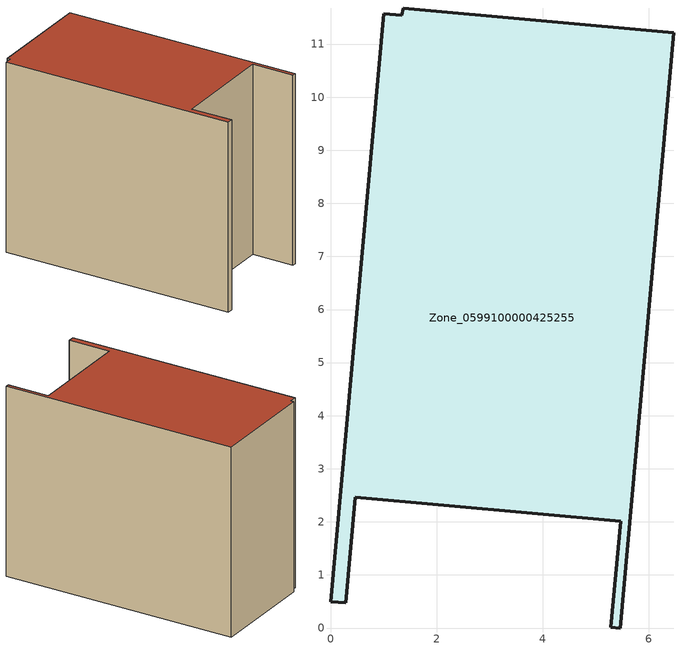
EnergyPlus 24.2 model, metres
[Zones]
Zone_0599100000425255
 floor ground (C_G): 1.37,11.68 6.47,11.22 5.46,0 5.28,0.02 5.46,2.01 0.47,2.46 0.28,0.47 0,0.5 1,11.57 1.34,11.54 z0
 wall outside (C_F): 0.28,0.47 0.47,2.46 5.46,2.01 5.28,0.02 5.46,0 6.47,11.22 1.37,11.68 1.34,11.54 1,11.57 0,0.5 0.28,0.47 z0:9.06
 roof outside (C_R): 1.34,11.54 1,11.57 0,0.5 0.28,0.47 0.47,2.46 5.46,2.01 5.28,0.02 5.46,0 6.47,11.22 1.37,11.68 z9.06
[BUILDING]
Pand.0599100000425255: North Axis=0; Terrain=City; Loads Convergence Tolerance Value=0.04; Temperature Convergence Tolerance Value=0.4; Solar Distribution=FullExterior; Maximum Number of Warmup Days=25; Minimum Number of Warmup Days=1
[Site:Location]
Rotterdam.The.Hague.AP_ZH_NLD Design_Conditions: Latitude=51.96; Longitude=4.45; Time Zone=1; Elevation=-4.5
[SITE:GROUNDTEMPERATURE:BUILDINGSURFACE]
18, 18, 18, 18, 18, 18, 18, 18, 18, 18, 18, 18
[MATERIAL] Thermal Absorptance=0.9; Solar Absorptance=0.7; Visible Absorptance=0.7
Name | Roughness | Thickness | Conductivity | Density | Specific Heat
G.TI.2006-2014 | MediumSmooth | 0.15 | 0.06 | 540 | 1210
F.TI.2006-2014 | Rough | 0.3 | 0.12 | 1920 | 840
R.TI.2006-2014 | MediumRough | 0.2 | 0.08 | 1500 | 1000
[CONSTRUCTION]
C_G: G.TI.2006-2014
C_F: F.TI.2006-2014
C_R: R.TI.2006-2014
[ZONE]
Zone_0599100000425255: Type=1; Multiplier=1; Ceiling Height=Autocalculate; Volume=Autocalculate; Floor Area=autocalculate; Part of Total Floor Area=Yes
[ZONEINFILTRATION:DESIGNFLOWRATE]
Infil_Zone_0599100000425255: Zone or ZoneList or Space or SpaceList=Zone_0599100000425255; Schedule=AlwaysOn; Design Flow Rate Calculation Method=Flow/Area; Flow Rate per Floor Area=0.0015; Constant Term Coefficient=1; Temperature Term Coefficient=0; Velocity Term Coefficient=0; Velocity Squared Term Coefficient=0
[HVACTEMPLATE:ZONE:IDEALLOADSAIRSYSTEM]
Zone_0599100000425255: Maximum Heating Supply Air Temperature=50; Minimum Cooling Supply Air Temperature=13; Maximum Heating Supply Air Humidity Ratio=0.0156; Minimum Cooling Supply Air Humidity Ratio=0.0077; Heating Limit=NoLimit; Cooling Limit=NoLimit; Dehumidification Control Type=ConstantSensibleHeatRatio; Cooling Sensible Heat Ratio=0.7; Dehumidification Setpoint=60; Humidification Control Type=None; Humidification Setpoint=30; Outdoor Air Method=None; Outdoor Air Flow Rate per Person=0.00944; Outdoor Air Flow Rate per Zone Floor Area=0; Outdoor Air Flow Rate per Zone=0; Demand Controlled Ventilation Type=None; Outdoor Air Economizer Type=NoEconomizer; Heat Recovery Type=None; Sensible Heat Recovery Effectiveness=0.7; Latent Heat Recovery Effectiveness=0.65
[ZONECONTROL:THERMOSTAT]
ThermostatControl_Zone_0599100000425255: Zone or ZoneList=Zone_0599100000425255; Control Type Schedule=DualSetpointControlType; Control 1=Thermostat_Zone_0599100000425255; Temperature Difference Between Cutout And Setpoint=0
[THERMOSTATSETPOINT:DUALSETPOINT]
Thermostat_Zone_0599100000425255: Heating Setpoint Temperature Schedule=HeatingSetpoint_Zone_0599100000425255; Cooling Setpoint Temperature Schedule=CoolingSetpoint_Zone_0599100000425255
[SCHEDULE:COMPACT]
HeatingSetpoint_Zone_0599100000425255: Through: 12/31, For: AllDays, Until: 24:00, 21
CoolingSetpoint_Zone_0599100000425255: Through: 12/31, For: AllDays, Until: 24:00, 24
DualSetpointControlType: Through: 12/31, For: AllDays, Until: 24:00, 4
AlwaysOn: Through: 12/31, For: AllDays, Until: 24:00, 1
